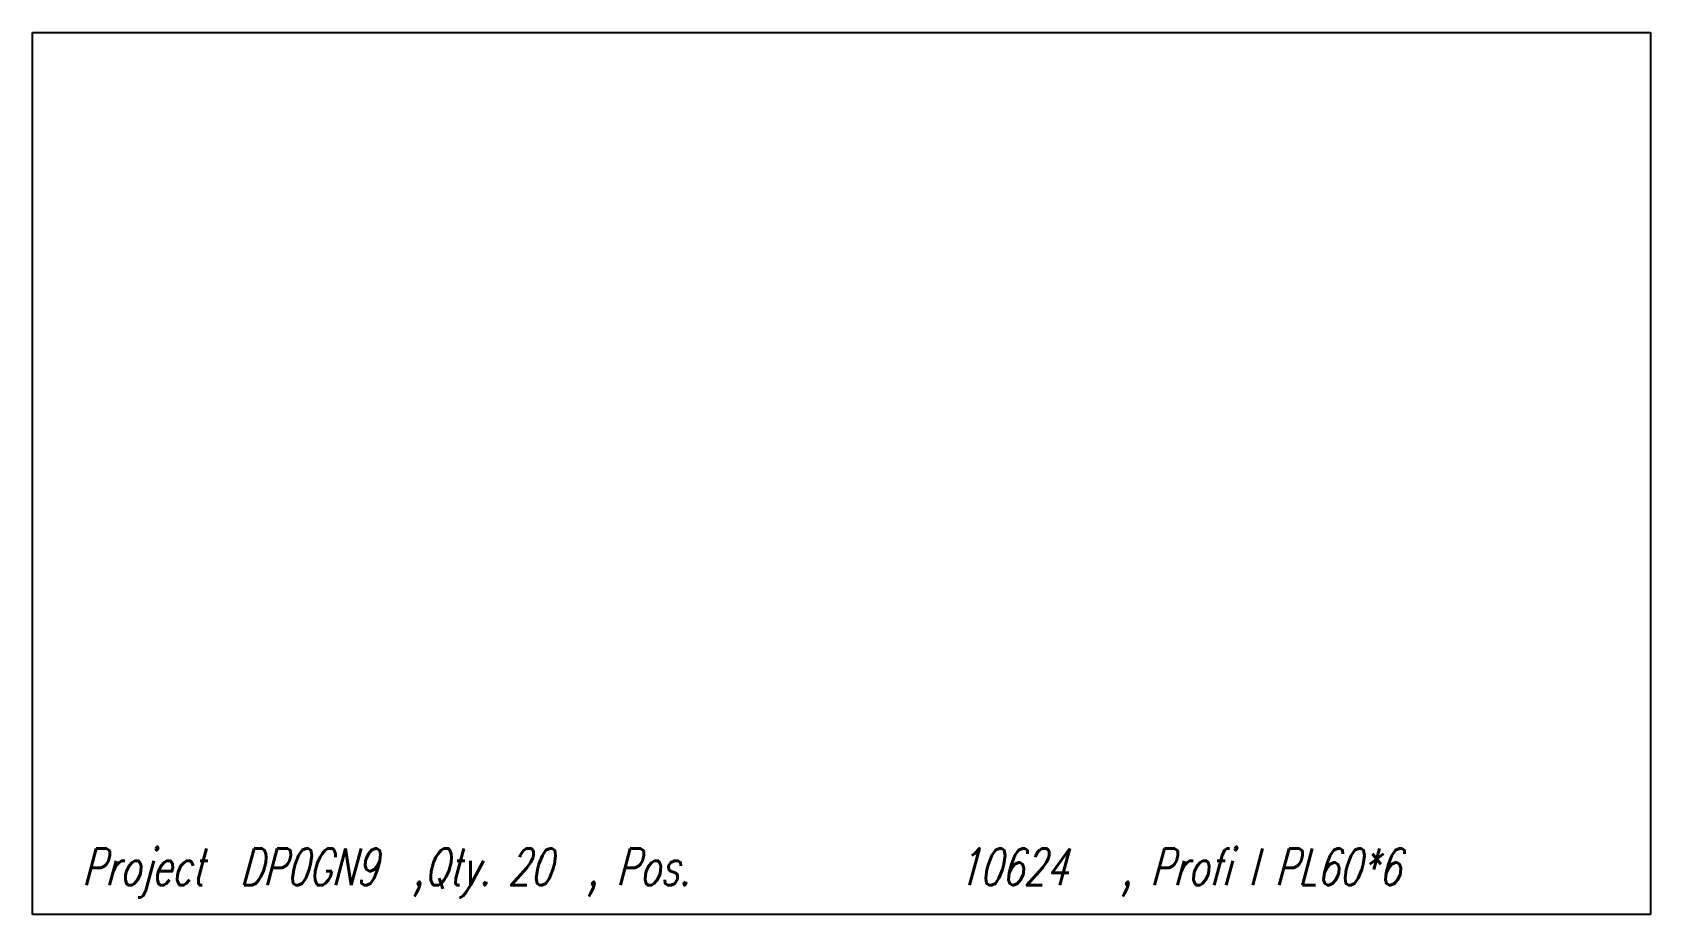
# Model space of a CAD drawing. Extents: x 0 to 110, y -30 to 30.
import ezdxf

# ---------------------------------------------------------------- set-up
doc = ezdxf.new("R2010")
doc.units = 0
doc.header["$LTSCALE"] = 10
doc.layers.add('TEILE', color=7, linetype='CONTINUOUS')
doc.layers.add('UNTERSCHRIFT', color=7, linetype='CONTINUOUS')
doc.styles.get("Standard").update_dxf_attribs({"font": 'ROMANS'})

msp = doc.modelspace()

# ---------------------------------------------------------------- linework, layer by layer
at = {"layer": 'TEILE', "color": 2}
for p, q in [((0, -30), (0, 30)), ((0, 30), (110, 30)), ((110, 30), (110, -30)), ((110, -30), (0, -30))]:
    msp.add_line(p, q, dxfattribs=at)

# ---------------------------------------------------------------- texts
at = {"layer": 'UNTERSCHRIFT', "color": 2, "oblique": 15, "width": 0.7}
for s, p in [('Project  DP0GN9  ,Qty. 20  , Pos. ', (3.375001, -28)), ('10624', (62.875, -28)), ('  , Profi l PL60*6', (71.625, -28))]:
    msp.add_text(s, height=2.5, dxfattribs=at).set_placement(p)

doc.saveas('drawing.dxf')
